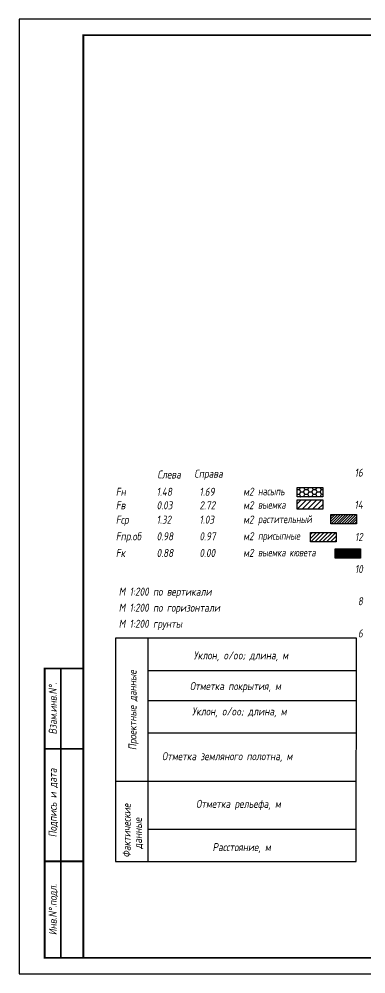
# Model space of a CAD drawing. Extents: x -717 to 1451, y -133302 to 233.
# Drawn here: x -30.1 to 78, y -97997.4 to -97700.4 of the extents above; entities that cross this region are included whole.
import ezdxf
from ezdxf.enums import TextEntityAlignment as Align

# ---------------------------------------------------------------- set-up
doc = ezdxf.new("R2010")
doc.units = 0
for name, color, linetype in [('Зарамочное оформление', 7, 'Continuous'), ('Линейка абсолютных высот', 7, 'Continuous'), ('Объем выемки', 7, 'Continuous'), ('Объем кюветов', 7, 'Continuous'), ('Объем насыпи', 7, 'Continuous'), ('Объем присыпных обочин', 7, 'Continuous'), ('Объем срезки растительного слоя', 7, 'Continuous'), ('Объём_2650', 7, 'Continuous'), ('Таблица', 7, 'Continuous')]:
    doc.layers.add(name, color=color, linetype=linetype)
for name, color, linetype, true_color in [('Объём_2563', 7, 'Continuous', 0xff8000), ('Объём_2570', 7, 'Continuous', 0x80ff00), ('Объём_2600', 7, 'Continuous', 0x808000), ('Объём_2620', 2, 'Continuous', 0xffff00)]:
    doc.layers.add(name, color=color, linetype=linetype, true_color=true_color)
doc.styles.add('М', font='romand.shx', dxfattribs={"width": 0.8, "oblique": 10, "height": 2.5})

# ---------------------------------------------------------------- blocks, each defined once
blk = doc.blocks.new('условные обозначения')
at = {"layer": 'Объём_2563'}
h = blk.add_hatch(dxfattribs=at)
h.set_pattern_fill('ANSI31', color=256, scale=0.3)
h.set_pattern_definition([(45, (-34.5, -100.5), (-0.673519, 0.673519), [])])
h.paths.add_polyline_path([(18.26, 7.53), (27.08, 7.53), (27.08, 4.62), (18.26, 4.62)])
at = {"layer": 'Объём_2570'}
h = blk.add_hatch(dxfattribs=at)
h.set_pattern_fill('ANSI31', color=3, scale=0.2)
h.set_pattern_definition([(45, (-32.9034, -100.5), (-0.4490128, 0.4490128), [])])
h.paths.add_polyline_path([(25.29, 13.16), (34.12, 13.16), (34.12, 10.25), (25.29, 10.25)])
at = {"layer": 'Объём_2600'}
h = blk.add_hatch(dxfattribs=at)
h.set_pattern_fill('ANSI31', color=6, scale=0.4)
h.set_pattern_definition([(45, (-34.5, -100.5), (-0.898026, 0.898026), [])])
h.paths.add_polyline_path([(13.63, 17.67), (22.46, 17.67), (22.46, 14.76), (13.63, 14.76)])
at = {"layer": 'Объём_2620'}
h = blk.add_hatch(dxfattribs=at)
h.set_pattern_fill('ANSI31', color=2, scale=0.1)
h.set_pattern_definition([(45, (-33.755, -100.5), (-0.2245064, 0.2245064), [])])
h.paths.add_polyline_path([(26.75, 2.41), (35.57, 2.41), (35.57, -0.5), (26.75, -0.5)])
at = {"layer": 'Объём_2650'}
h = blk.add_hatch(dxfattribs=at)
h.set_pattern_fill('HONEY', color=5, scale=0.3)
h.set_pattern_definition([(0, (-34.5, -100.5), (1.42875, 0.824889), [0.9525, -1.905]), (120, (-34.5, -100.5), (-1.42875, 0.824889), [0.9525, -1.905]), (60, (-34.5, -100.5), (3e-09, 1.6497784), [-1.905, 0.9525])])
h.paths.add_polyline_path([(13.63, 21.49), (22.46, 21.49), (22.46, 18.58), (13.63, 18.58)])
at = {"layer": 'Объём_2563'}
blk.add_lwpolyline([(18.26, 7.53), (27.08, 7.53), (27.08, 4.62), (18.26, 4.62)], close=True, dxfattribs=at)
at = {"layer": 'Объём_2620', "color": 2}
blk.add_lwpolyline([(26.75, 2.41), (35.57, 2.41), (35.57, -0.5), (26.75, -0.5)], close=True, dxfattribs=at)
at = {"layer": 'Объём_2650', "color": 5}
blk.add_lwpolyline([(13.63, 21.49), (22.46, 21.49), (22.46, 18.58), (13.63, 18.58)], close=True, dxfattribs=at)
at = {"layer": 'Объём_2650', "color": 6}
blk.add_lwpolyline([(13.63, 17.67), (22.46, 17.67), (22.46, 14.76), (13.63, 14.76)], close=True, dxfattribs=at)
at = {"layer": 'Объём_2650', "color": 3}
blk.add_lwpolyline([(25.29, 13.16), (34.12, 13.16), (34.12, 10.25), (25.29, 10.25)], close=True, dxfattribs=at)
at = {"layer": 'Объем насыпи', "color": 1, "style": 'М', "oblique": 10, "width": 0.8}
for s, p in [('насыпь', (0.09, 19.09)), ('выемка', (0.09, 14.89)), ('растительный', (0.09, 10.42)), ('присыпные', (0.09, 5.24)), ('выемка кювета', (0.09, 0.06))]:
    blk.add_text(s, height=2.5, dxfattribs=at).set_placement(p)

msp = doc.modelspace()

# ---------------------------------------------------------------- linework, layer by layer
at = {"layer": 'Таблица', "linetype": 'Continuous', "flags": 128}
for points in [[(0, -97893), (-0.054, -97962.421)], [(75, -97893), (0, -97893)], [(10, -97893), (10, -97962.421)], [(74.946, -97962.421), (75, -97893)], [(10, -97903), (75, -97903)], [(10, -97912.421), (75, -97912.421)], [(9.946, -97922.421), (74.946, -97922.421)], [(-0.054, -97937.421), (74.946, -97937.421)], [(9.946, -97952.421), (74.946, -97952.421)], [(-0.054, -97962.421), (74.946, -97962.421)]]:
    msp.add_lwpolyline(points, dxfattribs=at)

# ---------------------------------------------------------------- block references
at = {"layer": 'Объём_2570', "xscale": 0.9}
msp.add_blockref('условные обозначения', (44.274, -97867.638), dxfattribs=at)

# ---------------------------------------------------------------- texts
at = {"style": 'М', "oblique": 10, "width": 0.8}
msp.add_text('М 1:200 грунты', height=2.5, dxfattribs=at).set_placement((0.973, -97889.769))
at = {"layer": 'Линейка абсолютных высот', "style": 'М', "oblique": 10, "width": 0.8}
for s, p in [('16', (77, -97841.496)), ('14', (77, -97851.496)), ('12', (77, -97861.496)), ('10', (77, -97871.496)), ('8', (77, -97881.496)), ('6', (77, -97891.496))]:
    msp.add_text(s, height=2.5, dxfattribs=at).set_placement(p, align=Align.MIDDLE_RIGHT)
at = {"layer": 'Объем выемки', "style": 'М', "oblique": 10, "width": 0.8}
for s, p in [('Fв', (0.085, -97852.91)), ('0.03', (12.785, -97852.91)), ('2.72', (26.126, -97852.91)), ('м2', (39.731, -97852.877))]:
    msp.add_text(s, height=2.5, dxfattribs=at).set_placement(p)
at = {"layer": 'Объем кюветов', "style": 'М', "oblique": 10, "width": 0.8}
for s, p in [('Fк', (0.085, -97867.735)), ('0.88', (12.785, -97867.735)), ('0.00', (26.126, -97867.735)), ('м2', (39.731, -97867.702))]:
    msp.add_text(s, height=2.5, dxfattribs=at).set_placement(p)
at = {"layer": 'Объем насыпи', "style": 'М', "oblique": 10, "width": 0.8}
for s, p in [('Справа', (24.522, -97843.057)), ('Слева', (13.029, -97843.325)), ('Fн', (0.085, -97848.706)), ('1.48', (12.785, -97848.706)), ('1.69', (26.126, -97848.706)), ('м2', (39.731, -97848.672))]:
    msp.add_text(s, height=2.5, dxfattribs=at).set_placement(p)
at = {"layer": 'Объем присыпных обочин', "style": 'М', "oblique": 10, "width": 0.8}
for s, p in [('Fпр.об', (0.085, -97862.557)), ('0.98', (12.785, -97862.557)), ('0.97', (26.126, -97862.557)), ('м2', (39.731, -97862.523))]:
    msp.add_text(s, height=2.5, dxfattribs=at).set_placement(p)
at = {"layer": 'Объем срезки растительного слоя', "style": 'М', "oblique": 10, "width": 0.8}
for s, p in [('Fср', (0.085, -97857.378)), ('1.32', (12.785, -97857.378)), ('1.03', (26.126, -97857.378)), ('м2', (39.731, -97857.345))]:
    msp.add_text(s, height=2.5, dxfattribs=at).set_placement(p)
at = {"layer": 'Таблица', "style": 'М', "oblique": 10, "width": 0.8}
for s, p in [('М 1:200 по вертикали', (0.973, -97879.769)), ('М 1:200 по горизонтали', (0.973, -97884.769)), ('Уклон, o/oo; длина, м', (24.315, -97899.584)), ('Отметка покрытия, м', (23.148, -97909.139)), ('Уклон, o/oo; длина, м', (23.824, -97917.017)), ('Отметка земляного полотна, м', (14.462, -97930.965)), ('Отметка рельефа, м', (25.077, -97945.777)), ('Расстояние, м', (30.202, -97959.23))]:
    msp.add_text(s, height=2.5, dxfattribs=at).set_placement(p)
for s, p in [('Проектные данные ', (6.519, -97927.809)), ('Фактические ', (4.698, -97961.263)), ('данные', (8.204, -97958.558))]:
    msp.add_text(s, height=2.5, rotation=90, dxfattribs=at).set_placement(p)

# ---------------------------------------------------------------- wipeouts: each hides what was drawn before it
msp.add_wipeout([(-10.054, -97902.421), (-22.054, -97902.421), (-22.054, -97992.421), (-10.054, -97992.421)]).dxf.layer = 'Зарамочное оформление'

# ---------------------------------------------------------------- next in the draw order: linework, layer by layer
at = {"flags": 128}
msp.add_lwpolyline([(-30.054, -97997.421), (389.946, -97997.421), (389.946, -97700.421), (-30.054, -97700.421)], close=True, dxfattribs=at)
at = {"const_width": 0.6, "flags": 128}
msp.add_lwpolyline([(-10.054, -97992.421), (384.946, -97992.421), (384.946, -97705.421), (-10.054, -97705.421)], close=True, dxfattribs=at)
at = {"layer": 'Зарамочное оформление', "linetype": 'Continuous', "lineweight": -3, "const_width": 0.6, "flags": 128}
for points in [[(-10.054, -97992.421), (-22.054, -97992.421), (-22.054, -97902.421), (-10.054, -97902.421)], [(-17.054, -97992.421), (-17.054, -97902.421)], [(-22.054, -97927.421), (-10.054, -97927.421)], [(-22.054, -97962.421), (-10.054, -97962.421)]]:
    msp.add_lwpolyline(points, dxfattribs=at)

# ---------------------------------------------------------------- next in the draw order: texts
at = {"layer": 'Зарамочное оформление', "lineweight": 15, "style": 'М', "oblique": 10, "width": 0.8}
for s, p in [('Взам.инв.N%%d.', (-19.554, -97914.921)), ('Подпись и дата', (-19.572, -97944.227)), ('Инв.N%%d.подл.', (-19.554, -97977.421))]:
    msp.add_text(s, height=2.5, rotation=90, dxfattribs=at).set_placement(p, align=Align.MIDDLE_CENTER)

doc.saveas('drawing.dxf')
